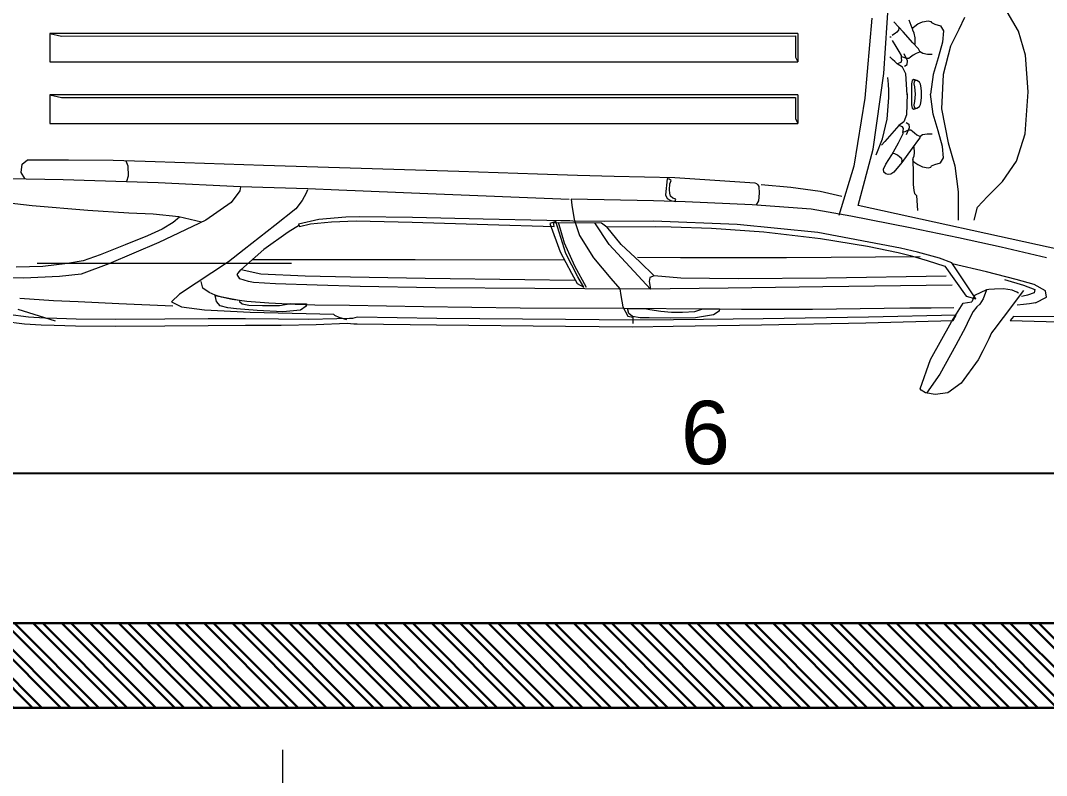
# Model space of a CAD drawing. Header units: millimetres. Extents: x 2502.5 to 2587.5, y 1451 to 1547.9.
# Drawn here: x 2516.779 to 2519.207, y 1534.556 to 1536.343 of the extents above; entities that cross this region are included whole.
import ezdxf

# ---------------------------------------------------------------- set-up
doc = ezdxf.new("R2010")
doc.units = ezdxf.units.MM
doc.linetypes.add('JIS_02_0.7', pattern=[1.35, 0.75, -0.6])
for name, color, linetype, lineweight in [('0.09', 6, 'Continuous', 9), ('02_CIVIL_EXIST', 250, 'Continuous', 30), ('09_CIVIL PROYECCIONES', 230, 'JIS_02_0.7', 5), ('11_CARPINTERIA Y MOBILIARIO', 141, 'Continuous', 9), ('13_COTAS', 8, 'Continuous', 9)]:
    doc.layers.add(name, color=color, linetype=linetype, lineweight=lineweight)
doc.styles.add('Swis721 BT', font='swiss.ttf')
doc.dimstyles.new('ISO-23', dxfattribs={"dimscale": 0.03, "dimtxt": 5, "dimasz": 2.5, "dimexe": 1.25, "dimexo": 0.625, "dimtad": 1, "dimtxsty": 'Swis721 BT', "dimblk": 'DOTSMALL', "dimcen": 2.5, "dimclrt": 150, "dimadec": 0, "dimazin": 0, "dimtfac": 1, "dimtmove": 0, "dimatfit": 3, "dimfxl": 0, "dimarcsym": 0})

# ---------------------------------------------------------------- blocks, each defined once
blk = doc.blocks.new('car1')
at = {"layer": '11_CARPINTERIA Y MOBILIARIO'}
for p, q in [((475.1161, 625.5825), (475.0106, 625.1007)), ((475.2846, 625.5458), (475.2873, 625.6041)), ((475.2741, 625.572), (475.2733, 625.4683)), ((475.1339, 625.5463), (475.1094, 625.4392)), ((475.212, 625.5443), (475.1973, 625.5174)), ((475.2274, 625.5463), (475.212, 625.5443)), ((475.2409, 625.5207), (475.2274, 625.5463)), ((475.2824, 625.4605), (475.2846, 625.5458)), ((475.1973, 625.5174), (475.1853, 625.4747)), ((475.1991, 625.4917), (475.2095, 625.5185)), ((475.2095, 625.5185), (475.2174, 625.5174)), ((475.2174, 625.5174), (475.2226, 625.5013)), ((475.2409, 625.5207), (475.2429, 625.5064)), ((474.6548, 625.4968), (474.5981, 625.4801)), ((474.7417, 625.5027), (474.6548, 625.4968)), ((474.8408, 625.4957), (474.7417, 625.5027)), ((474.9053, 625.4753), (474.8408, 625.4957)), ((475.1856, 625.447), (475.1991, 625.4917)), ((475.2113, 625.4918), (475.2754, 625.4439)), ((475.2226, 625.5013), (475.2251, 625.4909)), ((475.2251, 625.4909), (475.2258, 625.4872)), ((475.2429, 625.5064), (475.2447, 625.4918)), ((475.2447, 625.4918), (475.2462, 625.477)), ((474.5981, 625.4801), (474.552, 625.4536)), ((474.9533, 625.4419), (474.9053, 625.4753)), ((475.1853, 625.4747), (475.1676, 625.4042)), ((475.2106, 625.4651), (475.208, 625.4448)), ((475.2154, 625.4765), (475.2106, 625.4651)), ((475.218, 625.48), (475.2154, 625.4765)), ((475.2733, 625.4683), (475.2824, 625.4605)), ((474.9889, 625.4068), (474.9533, 625.4419)), ((475.1094, 625.4392), (475.0867, 625.3381)), ((475.208, 625.4448), (475.2084, 625.4232)), ((475.2754, 625.4439), (475.3048, 625.4217)), ((475.2084, 625.4232), (475.2092, 625.4095)), ((475.3048, 625.4217), (475.3119, 625.4163)), ((475.3119, 625.4163), (475.3261, 625.4095)), ((475.0145, 625.3832), (474.9889, 625.4068)), ((475.1676, 625.4042), (475.1481, 625.3233)), ((475.2092, 625.4095), (475.2097, 625.4046)), ((475.2097, 625.4046), (475.2231, 625.3761)), ((475.2097, 625.4046), (475.2313, 625.3963)), ((475.2313, 625.3963), (475.2439, 625.3884)), ((475.2439, 625.3884), (475.2499, 625.3812)), ((475.3261, 625.4095), (475.3544, 625.3955)), ((475.3544, 625.3955), (475.3756, 625.3845)), ((475.0455, 625.3751), (475.0145, 625.3832)), ((475.2311, 625.3794), (475.1461, 625.3223)), ((475.2231, 625.3761), (475.2381, 625.3694)), ((475.2253, 625.356), (475.2311, 625.3794)), ((475.2415, 625.3493), (475.2381, 625.3694)), ((475.2499, 625.3812), (475.261, 625.3727)), ((475.261, 625.3727), (475.2807, 625.3628)), ((475.2807, 625.3628), (475.2985, 625.3543)), ((475.3756, 625.3845), (475.4308, 625.3447)), ((474.5657, 625.3525), (474.5941, 625.3391)), ((474.5941, 625.3391), (474.6333, 625.319)), ((475.1539, 625.3061), (475.2253, 625.356)), ((475.2855, 625.3218), (475.2415, 625.3493)), ((475.2985, 625.3543), (475.3412, 625.3321)), ((475.4308, 625.3447), (475.454, 625.3125)), ((474.6333, 625.319), (474.7005, 625.3016)), ((474.7813, 625.2977), (474.8618, 625.3138)), ((474.8618, 625.3138), (474.9169, 625.3294)), ((474.9169, 625.3294), (474.9782, 625.3372)), ((474.9782, 625.3372), (475.0454, 625.3372)), ((475.0867, 625.3381), (475.0631, 625.2237)), ((475.1461, 625.3223), (475.1347, 625.2933)), ((475.1988, 625.3228), (475.2031, 625.0168)), ((475.2526, 625.327), (475.2532, 625.2733)), ((475.2824, 625.3255), (475.2701, 625.3329)), ((475.2701, 625.3329), (475.2749, 625.1248)), ((475.2878, 625.1185), (475.2824, 625.3255)), ((475.3747, 625.2718), (475.2855, 625.3218)), ((475.3412, 625.3321), (475.4096, 625.2939)), ((474.5809, 625.2824), (474.5853, 625.2955)), ((474.5853, 625.2955), (474.5969, 625.3023)), ((474.5969, 625.3023), (474.624, 625.3005)), ((474.624, 625.3005), (474.6611, 625.2901)), ((474.6611, 625.2901), (474.7007, 625.2779)), ((474.7005, 625.3016), (474.7813, 625.2977)), ((474.8334, 625.2901), (474.7939, 625.2779)), ((474.8705, 625.3005), (474.8334, 625.2901)), ((474.8976, 625.3023), (474.8705, 625.3005)), ((474.9092, 625.2955), (474.8976, 625.3023)), ((474.9136, 625.2824), (474.9092, 625.2955)), ((475.1347, 625.2933), (475.1207, 625.2407)), ((475.1402, 625.2642), (475.1539, 625.3061)), ((475.178, 625.3085), (475.1821, 625.0255)), ((475.4096, 625.2939), (475.4545, 625.2627)), ((475.454, 625.3125), (475.4578, 625.2828)), ((474.5736, 625.266), (474.5751, 625.2728)), ((474.5756, 625.2531), (474.5736, 625.266)), ((474.5751, 625.2728), (474.5777, 625.2742)), ((474.5777, 625.2742), (474.5809, 625.2824)), ((474.6533, 625.2759), (474.6527, 625.2644)), ((474.7007, 625.2779), (474.7473, 625.2721)), ((474.7939, 625.2779), (474.7473, 625.2721)), ((474.8412, 625.2759), (474.8417, 625.2643)), ((474.9169, 625.2742), (474.9136, 625.2824)), ((474.9194, 625.2728), (474.9169, 625.2742)), ((474.919, 625.2531), (474.9209, 625.266)), ((474.9209, 625.266), (474.9194, 625.2728)), ((475.2532, 625.2733), (475.2534, 625.2231)), ((475.4444, 625.2476), (475.3747, 625.2718)), ((475.4578, 625.2828), (475.4536, 625.2603)), ((474.5808, 625.242), (474.5756, 625.2531)), ((474.5856, 625.2346), (474.5808, 625.242)), ((474.6399, 625.2432), (474.6252, 625.23)), ((474.644, 625.2461), (474.6399, 625.2432)), ((474.6457, 625.2462), (474.644, 625.2461)), ((474.646, 625.2458), (474.6457, 625.2462)), ((474.6508, 625.2533), (474.646, 625.2458)), ((474.6477, 625.2458), (474.6509, 625.238)), ((474.6527, 625.2644), (474.6508, 625.2533)), ((474.7186, 625.2456), (474.7145, 625.2397)), ((474.723, 625.2482), (474.7186, 625.2456)), ((474.7274, 625.2492), (474.723, 625.2482)), ((474.7329, 625.2499), (474.7274, 625.2492)), ((474.7398, 625.2504), (474.7329, 625.2499)), ((474.7473, 625.2505), (474.7398, 625.2504)), ((474.7547, 625.2504), (474.7473, 625.2505)), ((474.7617, 625.2499), (474.7547, 625.2504)), ((474.7671, 625.2492), (474.7617, 625.2499)), ((474.7715, 625.2482), (474.7671, 625.2492)), ((474.7759, 625.2456), (474.7715, 625.2482)), ((474.78, 625.2397), (474.7759, 625.2456)), ((474.8417, 625.2643), (474.8435, 625.2532)), ((474.8435, 625.2532), (474.8484, 625.2459)), ((474.8467, 625.2458), (474.8436, 625.2392)), ((474.8484, 625.2459), (474.8487, 625.2464)), ((474.8487, 625.2464), (474.8504, 625.2464)), ((474.8504, 625.2464), (474.8546, 625.2436)), ((474.8546, 625.2436), (474.8749, 625.2286)), ((474.9089, 625.2346), (474.9137, 625.242)), ((474.9137, 625.242), (474.919, 625.2531)), ((474.9864, 625.2386), (475.0221, 625.2412)), ((475.1287, 625.2237), (475.1402, 625.2642)), ((475.132, 625.2476), (475.1339, 624.9311)), ((475.4476, 625.2501), (475.4444, 625.2476)), ((475.4536, 625.2603), (475.4476, 625.2501)), ((474.5905, 625.2282), (474.5718, 625.2213)), ((474.5888, 625.2308), (474.5856, 625.2346)), ((474.5918, 625.2294), (474.5888, 625.2308)), ((474.5956, 625.2303), (474.5918, 625.2294)), ((474.6024, 625.2328), (474.5956, 625.2303)), ((474.6252, 625.23), (474.5994, 625.207)), ((474.6138, 625.2355), (474.6024, 625.2328)), ((474.6287, 625.2358), (474.6138, 625.2355)), ((474.6509, 625.238), (474.655, 625.2304)), ((474.6683, 625.2173), (474.6516, 625.2091)), ((474.655, 625.2304), (474.6593, 625.2246)), ((474.6593, 625.2246), (474.6623, 625.2204)), ((474.6623, 625.2204), (474.6627, 625.216)), ((474.6771, 625.2166), (474.6683, 625.2173)), ((474.7145, 625.2397), (474.7122, 625.2327)), ((474.7122, 625.2327), (474.7142, 625.2283)), ((474.7145, 625.2397), (474.7142, 625.2362)), ((474.7142, 625.2362), (474.7168, 625.2331)), ((474.7142, 625.2283), (474.7223, 625.2268)), ((474.7168, 625.2331), (474.7223, 625.2324)), ((474.7223, 625.2324), (474.7299, 625.2338)), ((474.7223, 625.2268), (474.7723, 625.2268)), ((474.7299, 625.2338), (474.7384, 625.2349)), ((474.7384, 625.2349), (474.7468, 625.2354)), ((474.7468, 625.2354), (474.7555, 625.2349)), ((474.7555, 625.2349), (474.7644, 625.2338)), ((474.7644, 625.2338), (474.7723, 625.2324)), ((474.7723, 625.2324), (474.7777, 625.2331)), ((474.7723, 625.2268), (474.7803, 625.2283)), ((474.7777, 625.2331), (474.7803, 625.2362)), ((474.7823, 625.2327), (474.78, 625.2397)), ((474.7803, 625.2362), (474.78, 625.2397)), ((474.7803, 625.2283), (474.7823, 625.2327)), ((474.8142, 625.2139), (474.8177, 625.2203)), ((474.8177, 625.2203), (474.8264, 625.2215)), ((474.8264, 625.2215), (474.8435, 625.2142)), ((474.8323, 625.2249), (474.8321, 625.2204)), ((474.8321, 625.2204), (474.834, 625.2154)), ((474.835, 625.2292), (474.8323, 625.2249)), ((474.8393, 625.2339), (474.835, 625.2292)), ((474.8436, 625.2392), (474.8393, 625.2339)), ((474.8718, 625.2324), (474.8852, 625.233)), ((474.8749, 625.2286), (474.9086, 625.2039)), ((474.8852, 625.233), (474.8936, 625.232)), ((474.8936, 625.232), (474.899, 625.2303)), ((474.899, 625.2303), (474.9364, 625.2304)), ((474.899, 625.2303), (474.9027, 625.2294)), ((474.9027, 625.2294), (474.9057, 625.2308)), ((474.9057, 625.2308), (474.9089, 625.2346)), ((474.9364, 625.2304), (474.961, 625.231)), ((474.961, 625.231), (474.9747, 625.2321)), ((474.9747, 625.2321), (474.9818, 625.2343)), ((474.9818, 625.2343), (474.9854, 625.2372)), ((474.9854, 625.2372), (474.9864, 625.2386)), ((475.0631, 625.2237), (475.0356, 625.0831)), ((475.1207, 625.2407), (475.111, 625.2008)), ((475.1214, 625.1951), (475.1287, 625.2237)), ((475.2534, 625.2231), (475.2543, 625.1621)), ((474.5994, 625.207), (474.5758, 625.1852)), ((474.5887, 625.1958), (474.5919, 625.1969)), ((474.5919, 625.1969), (474.5954, 625.196)), ((474.5954, 625.196), (474.5999, 625.1919)), ((474.634, 625.1898), (474.6462, 625.1971)), ((474.6462, 625.1971), (474.6555, 625.2022)), ((474.6555, 625.2022), (474.6561, 625.2021)), ((474.6561, 625.2021), (474.6581, 625.202)), ((474.6581, 625.202), (474.6619, 625.2027)), ((474.6594, 625.2062), (474.6589, 625.2035)), ((474.6589, 625.2035), (474.6589, 625.2027)), ((474.6611, 625.2109), (474.6594, 625.2062)), ((474.6627, 625.216), (474.6611, 625.2109)), ((474.6619, 625.2027), (474.6669, 625.2035)), ((474.6669, 625.2035), (474.6716, 625.2013)), ((474.6749, 625.1932), (474.6698, 625.1876)), ((474.6716, 625.2013), (474.6749, 625.1932)), ((474.6831, 625.2059), (474.6749, 625.1932)), ((474.6809, 625.2104), (474.6771, 625.2166)), ((474.6986, 625.2138), (474.6831, 625.2059)), ((474.7486, 625.2165), (474.6986, 625.2138)), ((474.746, 625.2165), (474.7961, 625.2146)), ((474.7961, 625.2146), (474.8121, 625.2084)), ((474.8121, 625.2084), (474.8211, 625.197)), ((474.824, 625.2053), (474.8211, 625.197)), ((474.8211, 625.197), (474.8397, 625.18)), ((474.8285, 625.2077), (474.824, 625.2053)), ((474.8336, 625.2072), (474.8285, 625.2077)), ((474.8374, 625.2067), (474.8336, 625.2072)), ((474.834, 625.2154), (474.8359, 625.2109)), ((474.8359, 625.2109), (474.8365, 625.2082)), ((474.8365, 625.2082), (474.8366, 625.2073)), ((474.8394, 625.2069), (474.8374, 625.2067)), ((474.84, 625.2071), (474.8394, 625.2069)), ((474.8619, 625.1958), (474.84, 625.2071)), ((474.8905, 625.1799), (474.8619, 625.1958)), ((474.8914, 625.1935), (474.8878, 625.1877)), ((474.8961, 625.1996), (474.8914, 625.1935)), ((474.9003, 625.2039), (474.8961, 625.1996)), ((474.9037, 625.205), (474.9003, 625.2039)), ((474.9071, 625.2041), (474.9037, 625.205)), ((474.9086, 625.2039), (474.9318, 625.1851)), ((475.111, 625.2008), (475.0741, 625.005)), ((475.1064, 625.1226), (475.1214, 625.1951)), ((474.6977, 625.1611), (474.4928, 625.1747)), ((474.5999, 625.1919), (474.6031, 625.1882)), ((474.6031, 625.1882), (474.6061, 625.1845)), ((474.6061, 625.1845), (474.6084, 625.181)), ((474.6103, 625.1771), (474.6112, 625.177)), ((474.6128, 625.1769), (474.6103, 625.1771)), ((474.6112, 625.177), (474.612, 625.177)), ((474.612, 625.177), (474.6128, 625.1769)), ((474.6196, 625.181), (474.634, 625.1898)), ((474.6646, 625.1819), (474.6584, 625.1752)), ((474.6698, 625.1876), (474.6646, 625.1819)), ((474.7231, 625.1723), (474.7076, 625.1705)), ((474.7379, 625.1729), (474.7231, 625.1723)), ((474.7546, 625.1729), (474.7379, 625.1729)), ((474.8062, 625.1689), (474.7546, 625.1729)), ((474.8527, 625.1584), (474.8062, 625.1689)), ((474.8397, 625.18), (474.859, 625.1635)), ((474.8878, 625.1877), (474.8871, 625.1823)), ((474.9125, 625.1664), (474.8905, 625.1799)), ((474.9318, 625.1851), (474.9364, 625.1783)), ((474.9374, 625.1717), (474.9354, 625.1659)), ((474.9364, 625.1783), (474.9374, 625.1717)), ((474.877, 625.1363), (474.6977, 625.1611)), ((474.8903, 625.1434), (474.8527, 625.1584)), ((474.859, 625.1635), (474.8679, 625.1561)), ((474.9241, 625.1606), (474.9125, 625.1664)), ((474.9313, 625.1614), (474.9241, 625.1606)), ((474.9354, 625.1659), (474.9313, 625.1614)), ((475.2543, 625.1621), (475.2562, 624.9922)), ((474.5667, 625.1327), (474.756, 625.1167)), ((475.0106, 625.1007), (474.877, 625.1363)), ((475.0884, 625.0116), (475.1064, 625.1226)), ((475.2749, 625.1248), (475.2786, 624.8756)), ((474.756, 625.1167), (474.9176, 625.0907)), ((475.2925, 624.8719), (475.2878, 625.1185)), ((474.9176, 625.0907), (475.0342, 625.055)), ((475.0356, 625.0831), (475.0192, 624.989)), ((474.989, 625.062), (474.9776, 625.0105)), ((475.1821, 625.0255), (475.1839, 624.8166)), ((474.9776, 625.0105), (474.9679, 624.9413)), ((475.0741, 625.005), (475.0555, 624.8142)), ((475.0727, 624.877), (475.0884, 625.0116)), ((475.2031, 625.0168), (475.2061, 624.7931)), ((475.0192, 624.989), (475.0088, 624.8495)), ((475.2562, 624.9922), (475.2563, 624.8242)), ((474.6031, 624.9577), (474.6031, 623.1871)), ((474.6031, 624.9577), (474.6031, 623.1871)), ((474.6031, 624.9577), (474.6706, 624.9577)), ((474.6099, 623.2152), (474.6092, 624.9522)), ((474.6092, 624.9522), (474.6592, 624.9522)), ((474.6592, 624.9522), (474.6706, 624.9577)), ((474.6706, 623.1871), (474.6706, 624.9577)), ((474.7485, 624.9577), (474.7485, 623.1871)), ((474.7485, 624.9577), (474.7485, 623.1871)), ((474.7485, 624.9577), (474.816, 624.9577)), ((474.7552, 623.2152), (474.7546, 624.9522)), ((474.7546, 624.9522), (474.8046, 624.9522)), ((474.8046, 624.9522), (474.816, 624.9577)), ((474.816, 623.1871), (474.816, 624.9577)), ((474.9679, 624.9413), (474.9617, 624.8712)), ((475.1339, 624.9311), (475.134, 624.6804)), ((475.0643, 624.7538), (475.0727, 624.877)), ((474.9444, 624.6668), (474.9566, 624.8556)), ((474.9566, 624.8556), (474.958, 624.8597)), ((474.958, 624.8597), (474.9613, 624.863)), ((474.9613, 624.863), (474.9654, 624.8651)), ((474.9654, 624.8651), (474.9815, 624.8666)), ((474.9815, 624.8666), (474.9992, 624.8647)), ((474.9992, 624.8647), (475.0085, 624.8595)), ((475.2786, 624.8756), (475.2808, 624.6638)), ((475.2959, 624.6626), (475.2925, 624.8719)), ((475.0088, 624.8495), (475.002, 624.6912)), ((475.0555, 624.8142), (475.0471, 624.6159)), ((475.1839, 624.8166), (475.1825, 624.6809)), ((475.2563, 624.8242), (475.256, 624.7482)), ((475.2061, 624.7931), (475.2078, 624.6557)), ((475.2549, 624.733), (475.2553, 624.7725)), ((475.2553, 624.7725), (475.2601, 624.7715)), ((475.2601, 624.7715), (475.2694, 624.758)), ((475.2694, 624.758), (475.276, 624.7158)), ((475.0606, 624.6583), (475.0643, 624.7538)), ((475.256, 624.7482), (475.2543, 624.5454)), ((475.2609, 624.7136), (475.2549, 624.733)), ((475.2625, 624.6849), (475.2609, 624.7136)), ((475.276, 624.7158), (475.2771, 624.6553)), ((475.002, 624.6912), (474.9996, 624.6158)), ((475.2625, 624.6591), (475.2625, 624.6849)), ((474.9406, 624.5231), (474.9444, 624.6668)), ((474.9931, 624.6621), (474.9884, 624.6564)), ((474.9955, 624.669), (474.9931, 624.6621)), ((475.0013, 624.6678), (474.9955, 624.669)), ((474.9986, 624.6571), (475.0013, 624.6678)), ((475.0598, 624.62), (475.0606, 624.6583)), ((475.134, 624.6804), (475.1338, 624.5784)), ((475.1825, 624.6809), (475.1772, 624.6175)), ((475.2603, 624.6336), (475.2625, 624.6591)), ((475.2808, 624.6638), (475.2817, 624.5676)), ((475.2973, 624.5676), (475.2959, 624.6626)), ((474.948, 624.6536), (474.9472, 624.6501)), ((474.9472, 624.6501), (474.9472, 624.6486)), ((474.9472, 624.6486), (474.9848, 624.6449)), ((474.951, 624.6579), (474.948, 624.6536)), ((474.9588, 624.6545), (474.951, 624.6579)), ((474.9736, 624.6541), (474.9588, 624.6545)), ((474.9815, 624.6545), (474.9736, 624.6541)), ((474.9884, 624.6564), (474.9815, 624.6545)), ((474.9848, 624.6449), (474.9937, 624.6481)), ((474.9937, 624.6481), (474.9986, 624.6571)), ((475.2078, 624.6557), (475.2084, 624.609)), ((475.2771, 624.6553), (475.2765, 624.6055)), ((474.9996, 624.6158), (474.9957, 624.4212)), ((475.0471, 624.6159), (475.0479, 624.4994)), ((475.0608, 624.5059), (475.0598, 624.62)), ((475.1772, 624.6175), (475.1436, 624.5839)), ((475.1772, 624.6175), (475.1808, 624.6074)), ((475.2562, 624.6076), (475.2603, 624.6336)), ((475.2084, 624.609), (475.1555, 624.56)), ((475.1808, 624.6074), (475.1903, 624.6056)), ((475.1903, 624.6056), (475.2084, 624.609)), ((475.2084, 624.609), (475.2077, 624.4532)), ((475.254, 624.5957), (475.2562, 624.6076)), ((475.254, 624.5545), (475.254, 624.5957)), ((475.2765, 624.6055), (475.2759, 624.5849)), ((475.1436, 624.5839), (475.1028, 624.5398)), ((475.2732, 624.5667), (475.2662, 624.5578)), ((475.2727, 624.5555), (475.2744, 624.5672)), ((475.2759, 624.5849), (475.2732, 624.5667)), ((475.2744, 624.5672), (475.2895, 624.5676)), ((475.2817, 624.5676), (475.2803, 624.4079)), ((475.2959, 624.4077), (475.2973, 624.5676)), ((475.1028, 624.5398), (475.0608, 624.5059)), ((475.1555, 624.56), (475.1024, 624.5109)), ((475.2077, 624.5363), (475.2235, 624.539)), ((475.2235, 624.539), (475.2503, 624.5438)), ((475.2503, 624.5438), (475.2727, 624.5555)), ((475.2543, 624.5454), (475.253, 624.3005)), ((475.2662, 624.5578), (475.254, 624.5545)), ((474.939, 624.4363), (474.9406, 624.5231)), ((475.1342, 624.4745), (475.1833, 624.5149)), ((475.1833, 624.5149), (475.2077, 624.5363)), ((475.0479, 624.4994), (475.0471, 624.4253)), ((475.051, 624.3798), (475.0516, 624.493)), ((475.1024, 624.5109), (475.0513, 624.4772)), ((475.0516, 624.493), (475.0608, 624.5059)), ((475.0818, 624.4408), (475.1342, 624.4745)), ((475.0433, 624.4283), (475.0818, 624.4408)), ((475.2041, 624.4579), (475.1537, 624.4297)), ((475.2039, 624.4512), (475.1791, 624.437)), ((475.1948, 624.4357), (475.2039, 624.4512)), ((475.2077, 624.4532), (475.2071, 624.3352)), ((474.9355, 624.3417), (474.939, 624.4363)), ((474.9962, 624.4168), (474.983, 624.0821)), ((474.9957, 624.4212), (475.0099, 624.4225)), ((475.0099, 624.4225), (475.0433, 624.4283)), ((475.0469, 624.4177), (475.0465, 624.3965)), ((475.0471, 624.4253), (475.0469, 624.4177)), ((475.1537, 624.4297), (475.0993, 624.4057)), ((475.1199, 624.395), (475.1709, 624.422)), ((475.1791, 624.437), (475.1244, 624.409)), ((475.1709, 624.422), (475.1948, 624.4357)), ((475.1876, 624.4292), (475.1864, 624.3114)), ((475.0465, 624.3965), (475.0459, 624.3637)), ((475.1244, 624.409), (475.0484, 624.3847)), ((475.0993, 624.4057), (475.0507, 624.3909)), ((475.0529, 624.3708), (475.1199, 624.395)), ((475.1396, 624.4032), (475.1391, 624.0522)), ((475.2803, 624.4079), (475.2775, 624.1033)), ((475.293, 624.1028), (475.2959, 624.4077)), ((475.0484, 624.3847), (475.0529, 624.3708)), ((475.0604, 624.3811), (475.051, 624.3798)), ((475.0555, 624.2239), (475.0604, 624.3811)), ((475.0459, 624.3637), (475.0426, 624.213)), ((474.9295, 624.1557), (474.9355, 624.3417)), ((475.2071, 624.3352), (475.2052, 624.0992)), ((475.1864, 624.3114), (475.1833, 624.0758)), ((475.253, 624.3005), (475.2501, 624.0714)), ((475.0499, 624.045), (475.0555, 624.2239)), ((475.0426, 624.213), (475.0388, 624.0459)), ((474.9221, 623.9241), (474.9295, 624.1557)), ((475.2775, 624.1033), (475.275, 623.9156)), ((475.2906, 623.915), (475.293, 624.1028)), ((474.983, 624.0821), (474.9742, 623.8713)), ((475.1833, 624.0758), (475.1798, 623.8989)), ((475.2052, 624.0992), (475.2023, 623.922)), ((475.1391, 624.0522), (475.1388, 623.8014)), ((475.2501, 624.0714), (475.2472, 623.8966)), ((475.0388, 624.0459), (475.037, 623.92)), ((475.0468, 623.9125), (475.0499, 624.045)), ((474.9147, 623.6926), (474.9221, 623.9241)), ((475.037, 623.92), (475.0382, 623.8881)), ((475.0488, 623.8539), (475.0468, 623.9125)), ((475.2023, 623.922), (475.199, 623.8203)), ((475.275, 623.9156), (475.2759, 623.9091)), ((475.2759, 623.9091), (475.2777, 623.9034)), ((475.29, 623.8992), (475.2903, 623.9071)), ((475.2903, 623.9071), (475.2906, 623.915)), ((475.0382, 623.8881), (475.0432, 623.8242)), ((475.1798, 623.8989), (475.1773, 623.792)), ((475.2472, 623.8966), (475.2459, 623.8148)), ((475.2748, 623.8715), (475.2799, 623.8897)), ((475.2777, 623.9034), (475.2778, 623.8969)), ((475.2778, 623.8969), (475.2785, 623.8664)), ((475.289, 623.8913), (475.29, 623.8992)), ((475.2918, 623.818), (475.289, 623.8913)), ((474.9742, 623.8713), (474.9711, 623.798)), ((475.2662, 623.7938), (475.2677, 623.8583)), ((475.2677, 623.8583), (475.2699, 623.8614)), ((475.2699, 623.8614), (475.2748, 623.8715)), ((475.2785, 623.8664), (475.28, 623.7997)), ((475.0541, 623.804), (475.0488, 623.8539)), ((475.0432, 623.8242), (475.0546, 623.7756)), ((475.199, 623.8203), (475.1956, 623.7215)), ((475.2459, 623.8148), (475.2449, 623.7682)), ((475.2935, 623.7351), (475.2918, 623.818)), ((474.9711, 623.798), (474.9659, 623.6389)), ((474.9731, 623.7968), (474.981, 623.7939)), ((474.981, 623.7939), (474.9988, 623.7849)), ((474.9988, 623.7849), (475.018, 623.7695)), ((475.0598, 623.7782), (475.0541, 623.804)), ((475.1388, 623.8014), (475.1387, 623.6673)), ((475.1773, 623.792), (475.1732, 623.6869)), ((475.2422, 623.7574), (475.2431, 623.795)), ((475.2431, 623.795), (475.2484, 623.7942)), ((475.2484, 623.7942), (475.2578, 623.7809)), ((475.2625, 623.6615), (475.2662, 623.7938)), ((475.28, 623.7997), (475.2792, 623.7287)), ((475.018, 623.7695), (475.058, 623.7201)), ((475.0546, 623.7756), (475.0598, 623.7782)), ((475.0566, 623.7779), (475.0739, 623.7511)), ((475.2449, 623.7682), (475.2419, 623.706)), ((475.2578, 623.7809), (475.262, 623.7388)), ((475.0739, 623.7511), (475.1148, 623.6936)), ((475.1474, 623.7593), (475.1474, 623.157)), ((475.2469, 623.7311), (475.2422, 623.7574)), ((475.262, 623.7388), (475.2589, 623.6783)), ((475.058, 623.7201), (475.1148, 623.6475)), ((475.1956, 623.7215), (475.1923, 623.669)), ((475.2471, 623.6903), (475.2469, 623.7311)), ((475.2792, 623.7287), (475.2784, 623.6507)), ((475.294, 623.6507), (475.2935, 623.7351)), ((474.9087, 623.507), (474.9147, 623.6926)), ((475.1148, 623.6936), (475.1629, 623.6393)), ((475.1732, 623.6869), (475.163, 623.6405)), ((475.2419, 623.706), (475.2375, 623.6539)), ((475.2464, 623.6581), (475.2471, 623.6903)), ((475.1923, 623.669), (475.1901, 623.6571)), ((475.2589, 623.6783), (475.2548, 623.6288)), ((474.9659, 623.6389), (474.9566, 623.4436)), ((474.9659, 623.6389), (474.976, 623.637)), ((475.1148, 623.6475), (475.1437, 623.6103)), ((475.1666, 623.6361), (475.1629, 623.6393)), ((475.1901, 623.6571), (475.1838, 623.6368)), ((475.2375, 623.6539), (475.2325, 623.6191)), ((475.2377, 623.6365), (475.2433, 623.6427)), ((475.2433, 623.6427), (475.2464, 623.6581)), ((475.2576, 623.5533), (475.2625, 623.6615)), ((475.2784, 623.6507), (475.2789, 623.5618)), ((475.2945, 623.5618), (475.294, 623.6507)), ((474.976, 623.637), (475.0036, 623.6167)), ((475.0036, 623.6167), (475.0452, 623.5563)), ((475.1703, 623.6331), (475.1666, 623.6361)), ((475.1739, 623.6304), (475.1703, 623.6331)), ((475.1838, 623.6368), (475.1739, 623.6304)), ((475.2237, 623.5789), (475.2347, 623.6354)), ((475.2325, 623.6191), (475.2275, 623.5932)), ((475.2347, 623.6354), (475.2377, 623.6365)), ((475.2548, 623.6288), (475.2528, 623.6082)), ((475.1437, 623.6103), (475.2201, 623.4939)), ((475.2275, 623.5932), (475.2225, 623.5785)), ((475.2475, 623.5901), (475.2374, 623.5814)), ((475.2528, 623.6082), (475.2475, 623.5901)), ((475.2225, 623.5785), (475.2162, 623.5647)), ((475.2374, 623.5814), (475.2237, 623.5789)), ((475.0502, 623.5462), (475.0374, 623.4923)), ((475.0452, 623.5563), (475.0982, 623.445)), ((475.2061, 623.549), (475.1902, 623.5451)), ((475.2162, 623.5647), (475.2061, 623.549)), ((475.2504, 623.4992), (475.2576, 623.5533)), ((475.2789, 623.5618), (475.2797, 623.4593)), ((475.2953, 623.4593), (475.2945, 623.5618)), ((474.9052, 623.413), (474.9087, 623.507)), ((475.0384, 623.494), (475.0509, 623.4788)), ((475.2201, 623.4939), (475.2382, 623.4754)), ((475.2382, 623.4754), (475.2504, 623.4992)), ((475.0374, 623.4923), (475.031, 623.4316)), ((475.0509, 623.4788), (475.0664, 623.4535)), ((475.2486, 623.4783), (475.2434, 623.3507)), ((475.0664, 623.4535), (475.0822, 623.4181)), ((475.0982, 623.445), (475.1483, 623.3266)), ((475.2797, 623.4593), (475.2801, 623.3422)), ((475.2957, 623.3422), (475.2953, 623.4593)), ((474.9566, 623.4436), (474.9499, 623.219)), ((475.031, 623.4316), (475.0283, 623.3743)), ((474.9033, 623.3374), (474.9052, 623.413)), ((475.0822, 623.4181), (475.1032, 623.3657)), ((474.9177, 623.373), (474.9056, 623.3683)), ((474.9404, 623.3732), (474.9177, 623.373)), ((474.9527, 623.3692), (474.9404, 623.3732)), ((475.0283, 623.3743), (475.0221, 623.2772)), ((475.1032, 623.3657), (475.1271, 623.3065)), ((475.2434, 623.3507), (475.2386, 623.2546)), ((474.9025, 623.2318), (474.9033, 623.3374)), ((475.1483, 623.3266), (475.1733, 623.2613)), ((475.2801, 623.3422), (475.2793, 623.2499)), ((475.2949, 623.2477), (475.2957, 623.3422)), ((475.1271, 623.3065), (475.1412, 623.2664)), ((475.0221, 623.2772), (475.0109, 623.1454)), ((475.1412, 623.2664), (475.1478, 623.2287)), ((475.1733, 623.2613), (475.1785, 623.2098)), ((475.2386, 623.2546), (475.2357, 623.1956)), ((475.2793, 623.2499), (475.2776, 623.2036)), ((474.9024, 623.1344), (474.9025, 623.2318)), ((475.1478, 623.2287), (475.1544, 623.1704)), ((475.2935, 623.1972), (475.2949, 623.2477)), ((474.6031, 623.1871), (474.6099, 623.2152)), ((474.7485, 623.1871), (474.7552, 623.2152)), ((474.9499, 623.219), (474.9474, 623.0877)), ((475.1785, 623.2098), (475.1821, 623.1246)), ((475.2776, 623.2036), (475.2768, 623.1754)), ((474.6031, 623.1871), (474.6706, 623.1871)), ((474.7485, 623.1871), (474.816, 623.1871)), ((475.2357, 623.1956), (475.2302, 623.1164)), ((475.2845, 623.2006), (475.2568, 623.112)), ((475.2928, 623.1667), (475.2935, 623.1972)), ((475.1544, 623.1704), (475.1564, 623.1079)), ((475.2768, 623.1754), (475.2743, 623.1371)), ((475.2902, 623.1271), (475.2928, 623.1667)), ((474.9124, 623.122), (474.9024, 623.1344)), ((475.0109, 623.1454), (475.0013, 623.0607)), ((475.2743, 623.1371), (475.2681, 623.0886)), ((474.9322, 623.1192), (474.9124, 623.122)), ((474.9467, 623.128), (474.9322, 623.1192)), ((475.1821, 623.1246), (475.1817, 623.054)), ((475.2839, 623.0774), (475.2902, 623.1271))]:
    blk.add_line(p, q, dxfattribs=at)
blk = doc.blocks.new('_DotSmall')
at = {"color": 0, "linetype": 'ByBlock', "const_width": 0.5}
blk.add_lwpolyline([(-0.0625, 0, 1), (0.0625, 0, 1)], format="xyb", close=True, dxfattribs=at)
blk = doc.blocks.new('*D50')
at = {"layer": '13_COTAS', "color": 0, "lineweight": -2}
for p, q in [((2516.5768, 1534.7166), (2516.374, 1534.7166)), ((2516.4115, 1530.3119), (2516.4115, 1534.7166)), ((2517.3811, 1530.3119), (2516.374, 1530.3119))]:
    blk.add_line(p, q, dxfattribs=at)
at = {"layer": 'Defpoints', "color": 0}
for p in [(2516.4115, 1534.7166), (2516.5956, 1534.7166), (2517.3998, 1530.3119)]:
    blk.add_point(p, dxfattribs=at)
at = {"layer": '13_COTAS', "color": 0, "lineweight": -2, "xscale": 0.075, "yscale": 0.075, "zscale": 0.075}
for p, rotation in [((2516.4115, 1534.7166), 90), ((2516.4115, 1530.3119), 270)]:
    blk.add_blockref('_DotSmall', p, dxfattribs=dict(at, rotation=rotation))
at = {"layer": '13_COTAS', "color": 150, "insert": (2516.3023, 1532.5143), "char_height": 0.15, "attachment_point": 5, "rotation": 90, "style": 'Swis721 BT'}
blk.add_mtext('4,4', dxfattribs=at)
blk = doc.blocks.new('*D115')
at = {"layer": '13_COTAS', "color": 0, "lineweight": -2}
for p, q in [((2521.3998, 1535.6979), (2521.3998, 1535.2336)), ((2515.3998, 1534.9354), (2515.3998, 1535.3086)), ((2521.3998, 1535.2711), (2515.3998, 1535.2711))]:
    blk.add_line(p, q, dxfattribs=at)
at = {"layer": 'Defpoints', "color": 0}
for p in [(2521.3998, 1535.7166), (2515.3998, 1535.2711), (2515.3998, 1534.9166)]:
    blk.add_point(p, dxfattribs=at)
at = {"layer": '13_COTAS', "color": 0, "lineweight": -2, "xscale": 0.075, "yscale": 0.075, "zscale": 0.075, "rotation": 180}
blk.add_blockref('_DotSmall', (2515.3998, 1535.2711), dxfattribs=at)
at = {"layer": '13_COTAS', "color": 0, "lineweight": -2, "xscale": 0.075, "yscale": 0.075, "zscale": 0.075}
blk.add_blockref('_DotSmall', (2521.3998, 1535.2711), dxfattribs=at)
at = {"layer": '13_COTAS', "color": 150, "insert": (2518.3998, 1535.3669), "char_height": 0.15, "attachment_point": 5, "style": 'Swis721 BT'}
blk.add_mtext('6', dxfattribs=at)
blk = doc.blocks.new('silueta')
at = {"layer": '0.09', "color": 3}
blk.add_lwpolyline([(2484.4998, 1540.9166), (2465.3998, 1540.9166), (2465.3998, 1534.9166), (2473.1998, 1534.9166), (2473.1998, 1537.6666), (2472.3998, 1537.6666), (2472.3998, 1539.8666), (2476.5998, 1539.8666), (2476.5998, 1540.0166), (2471.3998, 1540.0166), (2471.3998, 1539.8666), (2472.1998, 1539.8666), (2472.1998, 1537.6666), (2471.3998, 1537.6666), (2471.3998, 1535.7166), (2472.2998, 1535.7166), (2472.2998, 1535.8166), (2471.5498, 1535.8168), (2471.5498, 1537.5666), (2472.9998, 1537.5666), (2472.9998, 1534.7166), (2465.3998, 1534.7166), (2465.3998, 1533.1166)], dxfattribs=at)

msp = doc.modelspace()

# ---------------------------------------------------------------- hatches: boundary and pattern name
at = {"layer": '02_CIVIL_EXIST'}
h = msp.add_hatch(dxfattribs=at)
h.set_pattern_fill('ANSI32', color=256, scale=0.005, angle=-90)
h.set_pattern_definition([(315, (2098.05912, 1006.04728), (0.0336759605, 0.0336759605), []), (315, (2098.05912, 1006.02483), (0.0336759605, 0.0336759605), [])])
edge = h.paths.add_edge_path()
edge.add_line((2522.2998, 1535.7906), (2522.2998, 1535.7906))
edge.add_line((2522.2998, 1535.7906), (2522.2997, 1535.8166))
edge.add_line((2522.2997, 1535.8166), (2521.5498, 1535.8166))
edge.add_line((2521.5498, 1535.8166), (2521.3998, 1535.8166))
edge.add_line((2521.3998, 1535.8166), (2521.3998, 1535.7166))
edge.add_line((2521.3998, 1535.7166), (2521.4998, 1535.7166))
edge.add_line((2521.4998, 1535.7166), (2522.2035, 1535.7166))
edge.add_line((2522.2035, 1535.7166), (2522.2035, 1535.7235))
edge.add_line((2522.2035, 1535.7235), (2522.1284, 1535.7235))
edge.add_line((2522.1284, 1535.7235), (2522.1284, 1535.7343))
edge.add_line((2522.1284, 1535.7343), (2522.2089, 1535.7343))
edge.add_arc((2522.2089, 1535.7289), 0.00537, 0, 90, ccw=False)
edge.add_line((2522.2142, 1535.7289), (2522.2142, 1535.7166))
edge.add_line((2522.2142, 1535.7166), (2522.2998, 1535.7166))
edge.add_line((2522.2998, 1535.7166), (2522.2998, 1535.7906))
h.paths.add_polyline_path([(2534.9498, 1540.1166), (2534.9498, 1540.7166), (2534.7998, 1540.7166), (2534.7998, 1541.1166), (2505.9998, 1541.1166), (2505.9998, 1540.7166), (2506.2998, 1540.7166), (2506.2998, 1540.9666), (2514.7998, 1540.9666), (2514.7998, 1540.7166), (2515.3998, 1540.7166), (2515.3998, 1540.9166), (2530.9998, 1540.9166), (2530.9998, 1540.1166), (2531.1498, 1540.1166), (2531.1498, 1540.9166), (2532.3998, 1540.9166), (2532.3998, 1540.1166), (2532.5498, 1540.1166), (2532.5498, 1540.9166), (2534.4998, 1540.9166), (2534.4998, 1540.1166), (2534.6498, 1540.1166), (2534.6998, 1540.1166)])
edge = h.paths.add_edge_path(flags=16)
edge.add_line((2523.0129, 1536.4758), (2523.0129, 1536.4132))
edge.add_line((2523.0129, 1536.4132), (2523.0046, 1536.4132))
edge.add_line((2523.0046, 1536.4132), (2523.0045, 1536.4758))
edge.add_arc((2523.0087, 1536.4758), 0.00417, 0.0531, 180.0531, ccw=False)
edge = h.paths.add_edge_path(flags=16)
edge.add_arc((2522.2089, 1535.7289), 0.00537, -90, 90, ccw=False)
edge.add_line((2522.2089, 1535.7235), (2522.1284, 1535.7235))
edge.add_line((2522.1284, 1535.7235), (2522.1284, 1535.7343))
edge.add_line((2522.1284, 1535.7343), (2522.2089, 1535.7343))
h.paths.add_polyline_path([(2527.8998, 1530.1166), (2527.8998, 1530.5166), (2527.6998, 1530.5166), (2527.6998, 1531.3166), (2527.3998, 1531.3166), (2527.3998, 1530.3166), (2526.2748, 1530.3166), (2526.2748, 1530.6666), (2526.1248, 1530.6666), (2526.1248, 1530.3166), (2524.5248, 1530.3166), (2524.5248, 1530.6666), (2524.3748, 1530.6666), (2524.3748, 1530.3166), (2517.3998, 1530.3166), (2517.3998, 1530.5166), (2517.0998, 1530.5166), (2514.7998, 1530.5166), (2514.7998, 1530.2666), (2506.2998, 1530.2666), (2506.2998, 1530.5166), (2505.9998, 1530.5166), (2505.9998, 1530.1166), (2508.0498, 1530.1166)])
h.paths.add_polyline_path([(2524.6498, 1539.8666), (2524.6498, 1540.0166), (2523.9998, 1540.0166), (2523.9998, 1539.8666)])
h.paths.add_polyline_path([(2526.5998, 1539.8666), (2526.5998, 1540.0166), (2525.9501, 1540.0166), (2525.9501, 1539.8666)])
h.paths.add_polyline_path([(2515.6998, 1532.9166), (2515.6998, 1532.962), (2515.6996, 1533.002), (2515.6998, 1533.002), (2515.6998, 1533.1166), (2515.3998, 1533.1166), (2515.3998, 1533.5166), (2515.0998, 1533.5166), (2515.0998, 1532.9166), (2515.2498, 1532.9166)])
h.paths.add_polyline_path([(2517.3998, 1532.9166), (2517.3998, 1533.1166), (2517.0998, 1533.1166), (2517.0998, 1532.962), (2517.1, 1532.9166)])
h.paths.add_polyline_path([(2527.6998, 1529.9666), (2527.6998, 1530.1166), (2506.0498, 1530.1166), (2506.0498, 1530.0666), (2505.9998, 1530.0666), (2505.9998, 1529.9666), (2514.2998, 1529.9666)])
h.paths.add_polyline_path([(2534.7998, 1541.1166), (2534.7998, 1541.2666), (2514.2998, 1541.2666), (2505.9998, 1541.2666), (2505.9998, 1541.1666), (2506.0498, 1541.1666), (2506.0498, 1541.1166)])
edge = h.paths.add_edge_path(flags=17)
edge.add_line((2521.525, 1535.9057), (2521.533, 1535.9057))
edge.add_line((2521.533, 1535.9057), (2521.5328, 1536.4466))
edge.add_line((2521.5328, 1536.4466), (2521.5438, 1536.4466))
edge.add_line((2521.5438, 1536.4466), (2521.544, 1535.9048))
edge.add_line((2521.544, 1535.9048), (2521.5441, 1535.8645))
edge.add_arc((2521.5392, 1535.8645), 0.00488, -89.9848, 0.0152, ccw=False)
edge.add_line((2521.5392, 1535.8596), (2521.5189, 1535.8596))
edge.add_arc((2521.5189, 1535.8645), 0.00488, 180.0318, 270.0152, ccw=False)
edge.add_line((2521.5141, 1535.8645), (2521.514, 1535.9047))
edge.add_line((2521.514, 1535.9047), (2521.5138, 1536.4466))
edge.add_line((2521.5138, 1536.4466), (2521.5248, 1536.4466))
edge.add_line((2521.5248, 1536.4466), (2521.525, 1535.9057))
h.paths.add_polyline_path([(2521.533, 1535.9057), (2521.525, 1535.9057), (2521.5248, 1536.4466), (2521.5328, 1536.4466)], flags=16)
edge = h.paths.add_edge_path(flags=16)
edge.add_line((2521.5248, 1536.4466), (2521.5138, 1536.4466))
edge.add_line((2521.5138, 1536.4466), (2521.5135, 1536.9885))
edge.add_line((2521.5135, 1536.9885), (2521.5135, 1537.0287))
edge.add_arc((2521.5184, 1537.0287), 0.00488, 90.0283, 180.0327, ccw=False)
edge.add_line((2521.5184, 1537.0336), (2521.5386, 1537.0336))
edge.add_arc((2521.5386, 1537.0287), 0.00488, 0.0327, 90.0152, ccw=False)
edge.add_line((2521.5435, 1537.0287), (2521.5435, 1536.9885))
edge.add_line((2521.5435, 1536.9885), (2521.5438, 1536.4466))
edge.add_line((2521.5438, 1536.4466), (2521.5328, 1536.4466))
edge.add_line((2521.5328, 1536.4466), (2521.5325, 1536.9876))
edge.add_line((2521.5325, 1536.9876), (2521.5245, 1536.9876))
edge.add_line((2521.5245, 1536.9876), (2521.5248, 1536.4466))
h.paths.add_polyline_path([(2521.5328, 1536.4466), (2521.5248, 1536.4466), (2521.5245, 1536.9876), (2521.5325, 1536.9876)], flags=16)
edge = h.paths.add_edge_path(flags=17)
edge.add_line((2521.544, 1535.9048), (2521.5435, 1536.9885))
edge.add_line((2521.5435, 1536.9885), (2521.5435, 1537.0287))
edge.add_arc((2521.5386, 1537.0287), 0.00488, 0.0327, 90.0152)
edge.add_line((2521.5386, 1537.0336), (2521.5184, 1537.0336))
edge.add_arc((2521.5184, 1537.0287), 0.00488, 90.0283, 180.0327)
edge.add_line((2521.5135, 1537.0287), (2521.5135, 1536.9885))
edge.add_line((2521.5135, 1536.9885), (2521.514, 1535.9047))
edge.add_line((2521.514, 1535.9047), (2521.5141, 1535.8645))
edge.add_arc((2521.5189, 1535.8645), 0.00488, 180.0318, 270.0152)
edge.add_line((2521.5189, 1535.8596), (2521.5392, 1535.8596))
edge.add_arc((2521.5392, 1535.8645), 0.00488, 270.0152, 360.0152)
edge.add_line((2521.5441, 1535.8645), (2521.544, 1535.9048))
h.paths.add_polyline_path([(2521.3998, 1537.1666), (2521.5498, 1537.1666), (2521.5498, 1537.5666), (2522.9998, 1537.5666), (2522.9998, 1534.7166), (2523.1998, 1534.7166), (2523.1998, 1537.6666), (2522.3998, 1537.6666), (2522.3998, 1539.8666), (2523.1998, 1539.8666), (2523.1998, 1540.0166), (2521.3998, 1540.0166), (2521.3998, 1539.8666), (2522.1998, 1539.8666), (2522.1998, 1537.6666), (2521.3998, 1537.6666)])
h.paths.add_polyline_path([(2520.8998, 1534.7166), (2520.8998, 1534.8166), (2521.9498, 1534.8166), (2521.9498, 1534.9166), (2521.3998, 1534.9166), (2515.3998, 1534.9166), (2515.3998, 1535.1166), (2515.0998, 1535.1166), (2515.0998, 1534.5166), (2515.3998, 1534.5166), (2515.3998, 1534.7166)])

# ---------------------------------------------------------------- linework, layer by layer
for p, q in [((2521.3998, 1534.9166), (2515.3998, 1534.9166)), ((2520.8998, 1534.7166), (2515.3998, 1534.7166))]:
    msp.add_line(p, q, dxfattribs=at)
at = {"layer": '09_CIVIL PROYECCIONES', "ltscale": 0.1}
msp.add_line((2517.3998, 1533.1166), (2517.3998, 1534.7166), dxfattribs=at)

# ---------------------------------------------------------------- block references
at = {"layer": '11_CARPINTERIA Y MOBILIARIO', "rotation": 270}
msp.add_blockref('car1', (1893.6608, 2010.9156), dxfattribs=at)
at = {"layer": 'Defpoints'}
msp.add_blockref('silueta', (50, 0), dxfattribs=at)

# ---------------------------------------------------------------- dimensions: what is measured, and where the dimension line sits
at = {"layer": '13_COTAS'}
dim = msp.add_linear_dim(base=(2515.3998, 1535.2711), p1=(2521.3998, 1535.7166), p2=(2515.3998, 1534.9166), dimstyle='ISO-23', override={"dimfxl": 100, "dimarcsym": 2}, dxfattribs=at)
dim.commit()
dim.dimension.update_dxf_attribs({"geometry": '*D115', "text_midpoint": (2518.3998, 1535.3669)})
dim = msp.add_linear_dim(base=(2516.4115, 1534.7166), p1=(2517.3998, 1530.3119), p2=(2516.5956, 1534.7166), angle=270, dimstyle='ISO-23', override={"dimfxl": 100, "dimarcsym": 2}, dxfattribs=at)
dim.commit()
dim.dimension.update_dxf_attribs({"geometry": '*D50', "text_midpoint": (2516.3023, 1532.5143)})

doc.saveas('drawing.dxf')
